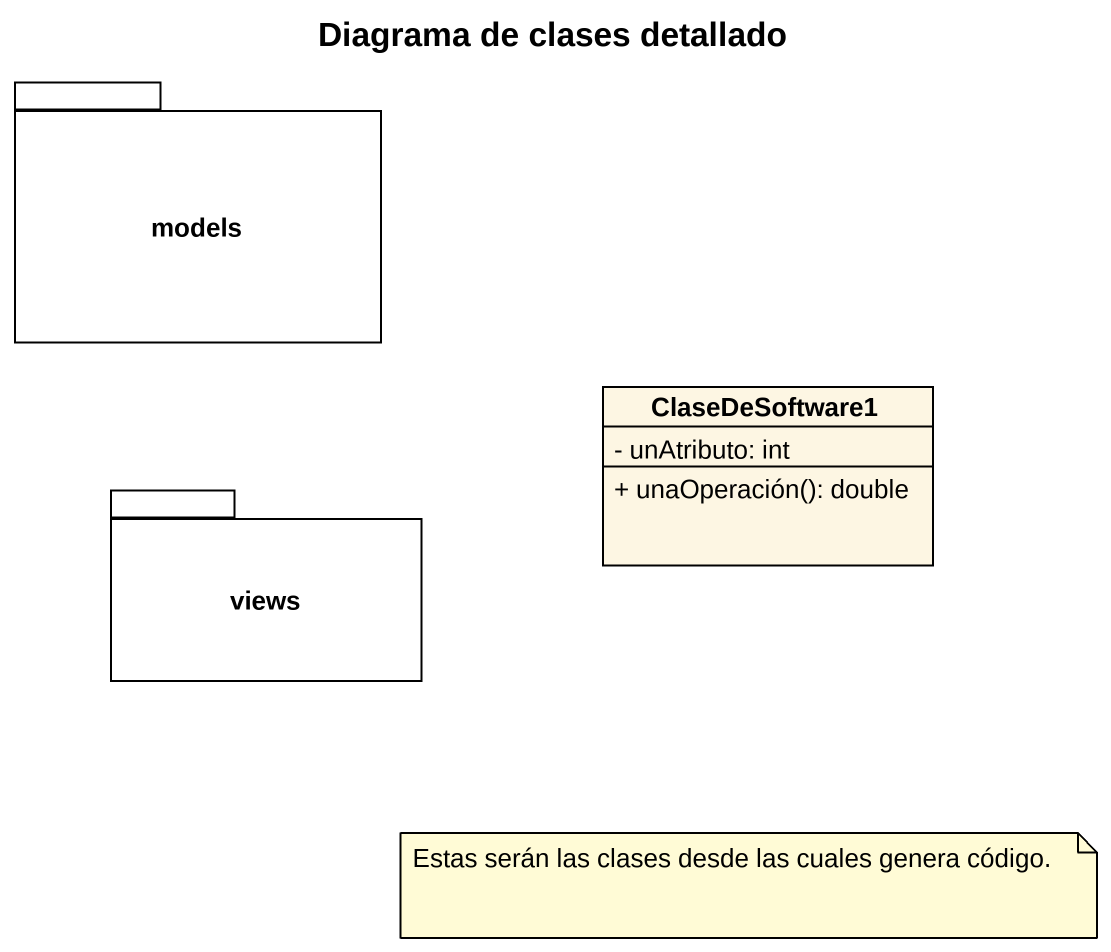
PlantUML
@startuml
title Diagrama de clases detallado
hide circle
hide empty members
skinparam classAttributeIconSize 0
package models {
}
class ClaseDeSoftware1 {
  - unAtributo: int
  + unaOperación(): double
}
package views {
}
note as N1
  Estas serán las clases desde las cuales genera código.
end note
@enduml
